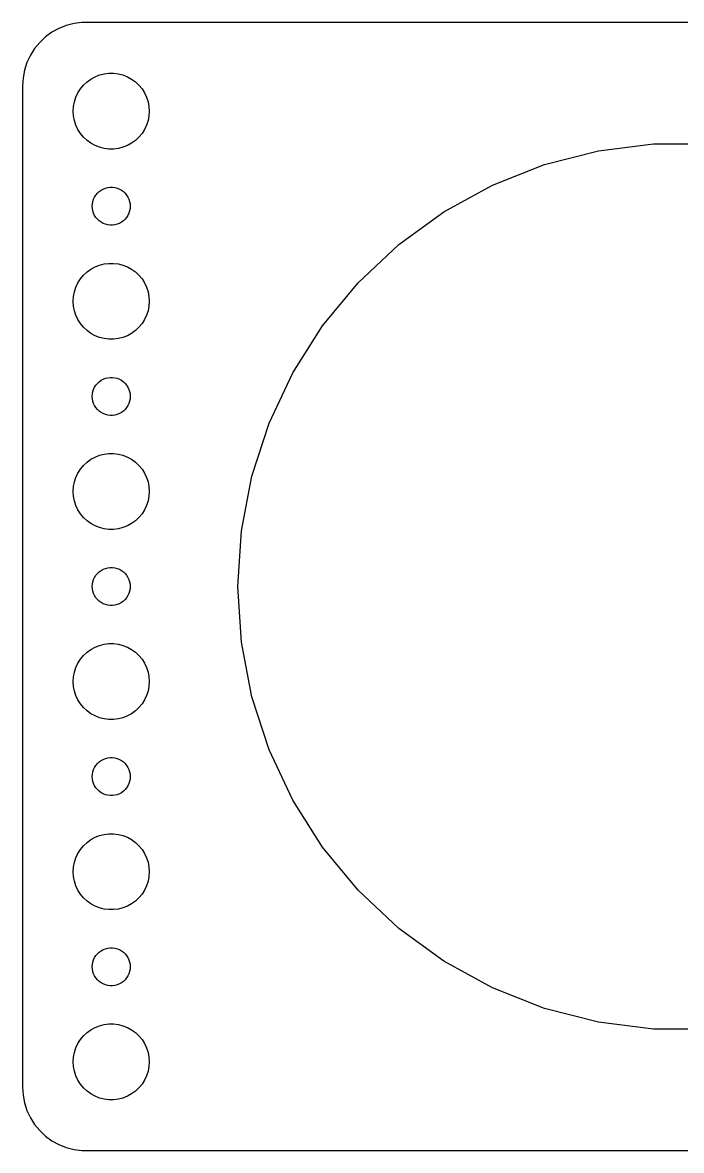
# Model space of a CAD drawing. Header units: metres. Extents: x -52 to 52, y 55 to 242.
# Drawn here: x -52 to 0, y 153.5 to 242.5 of the extents above; entities that cross this region are included whole.
import ezdxf

# ---------------------------------------------------------------- set-up
doc = ezdxf.new("R2010")
doc.units = ezdxf.units.M

msp = doc.modelspace()

# ---------------------------------------------------------------- linework, layer by layer
for p, q in [((-48.5451, 242.255), (-49.1289, 242.024)), ((-47.9369, 242.411), (-48.5451, 242.255)), ((-47.3139, 242.49), (-47.9369, 242.411)), ((47.3139, 242.49), (-47.3139, 242.49)), ((-50.1871, 241.353), (-50.6448, 240.923)), ((-49.6791, 241.722), (-50.1871, 241.353)), ((-49.1289, 242.024), (-49.6791, 241.722)), ((-51.0451, 240.439), (-51.3815, 239.909)), ((-50.6448, 240.923), (-51.0451, 240.439)), ((-51.3815, 239.909), (-51.6489, 239.341)), ((-51.8429, 238.743), (-51.9606, 238.127)), ((-51.6489, 239.341), (-51.8429, 238.743)), ((-45.5621, 238.447), (-45.1884, 238.494)), ((-45.1884, 238.494), (-44.8116, 238.494)), ((-44.8116, 238.494), (-44.4379, 238.447)), ((-51.9606, 238.127), (-52, 237.5)), ((-47.1869, 237.554), (-46.9123, 237.812)), ((-46.9123, 237.812), (-46.6075, 238.033)), ((-46.6075, 238.033), (-46.2773, 238.214)), ((-46.2773, 238.214), (-45.927, 238.353)), ((-45.927, 238.353), (-45.5621, 238.447)), ((-44.4379, 238.447), (-44.0729, 238.353)), ((-44.0729, 238.353), (-43.7227, 238.214)), ((-43.7227, 238.214), (-43.3925, 238.033)), ((-43.3925, 238.033), (-43.0877, 237.812)), ((-43.0877, 237.812), (-42.8131, 237.554)), ((-52, 237.5), (-52, 158.5)), ((-47.7893, 236.604), (-47.6289, 236.945)), ((-47.6289, 236.945), (-47.427, 237.263)), ((-47.427, 237.263), (-47.1869, 237.554)), ((-42.8131, 237.554), (-42.5729, 237.263)), ((-42.5729, 237.263), (-42.3711, 236.945)), ((-42.3711, 236.945), (-42.2107, 236.604)), ((-48, 235.5), (-47.9763, 235.876)), ((-47.9763, 235.876), (-47.9057, 236.246)), ((-47.9057, 236.246), (-47.7893, 236.604)), ((-42.2107, 236.604), (-42.0942, 236.246)), ((-42.0942, 236.246), (-42.0237, 235.876)), ((-42.0237, 235.876), (-42, 235.5)), ((-47.9763, 235.124), (-48, 235.5)), ((-47.9057, 234.754), (-47.9763, 235.124)), ((-42.0237, 235.124), (-42.0942, 234.754)), ((-42, 235.5), (-42.0237, 235.124)), ((-47.7893, 234.396), (-47.9057, 234.754)), ((-47.6289, 234.055), (-47.7893, 234.396)), ((-47.427, 233.737), (-47.6289, 234.055)), ((-42.3711, 234.055), (-42.5729, 233.737)), ((-42.2107, 234.396), (-42.3711, 234.055)), ((-42.0942, 234.754), (-42.2107, 234.396)), ((-47.1869, 233.446), (-47.427, 233.737)), ((-46.9123, 233.188), (-47.1869, 233.446)), ((-46.6075, 232.967), (-46.9123, 233.188)), ((-43.0877, 233.188), (-43.3925, 232.967)), ((-42.8131, 233.446), (-43.0877, 233.188)), ((-42.5729, 233.737), (-42.8131, 233.446)), ((-46.2773, 232.786), (-46.6075, 232.967)), ((-45.927, 232.647), (-46.2773, 232.786)), ((-45.5621, 232.553), (-45.927, 232.647)), ((-45.1884, 232.506), (-45.5621, 232.553)), ((-44.8116, 232.506), (-45.1884, 232.506)), ((-44.4379, 232.553), (-44.8116, 232.506)), ((-44.0729, 232.647), (-44.4379, 232.553)), ((-43.7227, 232.786), (-44.0729, 232.647)), ((-43.3925, 232.967), (-43.7227, 232.786)), ((-10.8156, 231.287), (-6.5583, 232.38)), ((-6.5583, 232.38), (-2.1977, 232.931)), ((-2.1977, 232.931), (2.1977, 232.931)), ((-14.9023, 229.669), (-10.8156, 231.287)), ((-18.7539, 227.551), (-14.9023, 229.669)), ((-46.3947, 228.552), (-46.3145, 228.723)), ((-46.3145, 228.723), (-46.2135, 228.882)), ((-46.2135, 228.882), (-46.0934, 229.027)), ((-46.0934, 229.027), (-45.9561, 229.156)), ((-45.9561, 229.156), (-45.8037, 229.266)), ((-45.8037, 229.266), (-45.6387, 229.357)), ((-45.6387, 229.357), (-45.4635, 229.427)), ((-45.4635, 229.427), (-45.2811, 229.473)), ((-45.2811, 229.473), (-45.0942, 229.497)), ((-45.0942, 229.497), (-44.9058, 229.497)), ((-44.9058, 229.497), (-44.7189, 229.473)), ((-44.7189, 229.473), (-44.5365, 229.427)), ((-44.5365, 229.427), (-44.3613, 229.357)), ((-44.3613, 229.357), (-44.1963, 229.266)), ((-44.1963, 229.266), (-44.0439, 229.156)), ((-44.0439, 229.156), (-43.9065, 229.027)), ((-43.9065, 229.027), (-43.7865, 228.882)), ((-43.7865, 228.882), (-43.6855, 228.723)), ((-43.6855, 228.723), (-43.6053, 228.552)), ((-46.5, 228), (-46.4882, 228.188)), ((-46.4882, 227.812), (-46.5, 228)), ((-46.4882, 228.188), (-46.4529, 228.373)), ((-46.4529, 227.627), (-46.4882, 227.812)), ((-46.4529, 228.373), (-46.3947, 228.552)), ((-43.6053, 228.552), (-43.5471, 228.373)), ((-43.5471, 228.373), (-43.5118, 228.188)), ((-43.5118, 227.812), (-43.5471, 227.627)), ((-43.5118, 228.188), (-43.5, 228)), ((-43.5, 228), (-43.5118, 227.812)), ((-46.3947, 227.448), (-46.4529, 227.627)), ((-46.3145, 227.277), (-46.3947, 227.448)), ((-46.2135, 227.118), (-46.3145, 227.277)), ((-46.0934, 226.973), (-46.2135, 227.118)), ((-45.9561, 226.844), (-46.0934, 226.973)), ((-43.9065, 226.973), (-44.0439, 226.844)), ((-43.7865, 227.118), (-43.9065, 226.973)), ((-43.6855, 227.277), (-43.7865, 227.118)), ((-43.6053, 227.448), (-43.6855, 227.277)), ((-43.5471, 227.627), (-43.6053, 227.448)), ((-22.3098, 224.968), (-18.7539, 227.551)), ((-45.8037, 226.734), (-45.9561, 226.844)), ((-45.6387, 226.643), (-45.8037, 226.734)), ((-45.4635, 226.573), (-45.6387, 226.643)), ((-45.2811, 226.527), (-45.4635, 226.573)), ((-45.0942, 226.503), (-45.2811, 226.527)), ((-44.9058, 226.503), (-45.0942, 226.503)), ((-44.7189, 226.527), (-44.9058, 226.503)), ((-44.5365, 226.573), (-44.7189, 226.527)), ((-44.3613, 226.643), (-44.5365, 226.573)), ((-44.1963, 226.734), (-44.3613, 226.643)), ((-44.0439, 226.844), (-44.1963, 226.734)), ((-25.5139, 221.959), (-22.3098, 224.968)), ((-46.2773, 223.214), (-45.927, 223.353)), ((-45.927, 223.353), (-45.5621, 223.447)), ((-45.5621, 223.447), (-45.1884, 223.494)), ((-45.1884, 223.494), (-44.8116, 223.494)), ((-44.8116, 223.494), (-44.4379, 223.447)), ((-44.4379, 223.447), (-44.0729, 223.353)), ((-44.0729, 223.353), (-43.7227, 223.214)), ((-47.427, 222.263), (-47.1869, 222.554)), ((-47.1869, 222.554), (-46.9123, 222.812)), ((-46.9123, 222.812), (-46.6075, 223.033)), ((-46.6075, 223.033), (-46.2773, 223.214)), ((-43.7227, 223.214), (-43.3925, 223.033)), ((-43.3925, 223.033), (-43.0877, 222.812)), ((-43.0877, 222.812), (-42.8131, 222.554)), ((-42.8131, 222.554), (-42.5729, 222.263)), ((-47.9057, 221.246), (-47.7893, 221.604)), ((-47.7893, 221.604), (-47.6289, 221.945)), ((-47.6289, 221.945), (-47.427, 222.263)), ((-42.5729, 222.263), (-42.3711, 221.945)), ((-42.3711, 221.945), (-42.2107, 221.604)), ((-42.2107, 221.604), (-42.0942, 221.246)), ((-28.3156, 218.572), (-25.5139, 221.959)), ((-48, 220.5), (-47.9763, 220.876)), ((-47.9763, 220.876), (-47.9057, 221.246)), ((-42.0942, 221.246), (-42.0237, 220.876)), ((-42.0237, 220.876), (-42, 220.5)), ((-47.9763, 220.124), (-48, 220.5)), ((-47.9057, 219.754), (-47.9763, 220.124)), ((-42.0237, 220.124), (-42.0942, 219.754)), ((-42, 220.5), (-42.0237, 220.124)), ((-47.7893, 219.396), (-47.9057, 219.754)), ((-47.6289, 219.055), (-47.7893, 219.396)), ((-47.427, 218.737), (-47.6289, 219.055)), ((-42.3711, 219.055), (-42.5729, 218.737)), ((-42.2107, 219.396), (-42.3711, 219.055)), ((-42.0942, 219.754), (-42.2107, 219.396)), ((-47.1869, 218.446), (-47.427, 218.737)), ((-46.9123, 218.188), (-47.1869, 218.446)), ((-46.6075, 217.967), (-46.9123, 218.188)), ((-43.0877, 218.188), (-43.3925, 217.967)), ((-42.8131, 218.446), (-43.0877, 218.188)), ((-42.5729, 218.737), (-42.8131, 218.446)), ((-30.6707, 214.861), (-28.3156, 218.572)), ((-46.2773, 217.786), (-46.6075, 217.967)), ((-45.927, 217.647), (-46.2773, 217.786)), ((-45.5621, 217.553), (-45.927, 217.647)), ((-45.1884, 217.506), (-45.5621, 217.553)), ((-44.8116, 217.506), (-45.1884, 217.506)), ((-44.4379, 217.553), (-44.8116, 217.506)), ((-44.0729, 217.647), (-44.4379, 217.553)), ((-43.7227, 217.786), (-44.0729, 217.647)), ((-43.3925, 217.967), (-43.7227, 217.786)), ((-45.4635, 214.427), (-45.2811, 214.473)), ((-45.2811, 214.473), (-45.0942, 214.497)), ((-45.0942, 214.497), (-44.9058, 214.497)), ((-44.9058, 214.497), (-44.7189, 214.473)), ((-44.7189, 214.473), (-44.5365, 214.427)), ((-32.5422, 210.884), (-30.6707, 214.861)), ((-46.3947, 213.552), (-46.3145, 213.723)), ((-46.3145, 213.723), (-46.2135, 213.882)), ((-46.2135, 213.882), (-46.0934, 214.027)), ((-46.0934, 214.027), (-45.9561, 214.156)), ((-45.9561, 214.156), (-45.8037, 214.266)), ((-45.8037, 214.266), (-45.6387, 214.357)), ((-45.6387, 214.357), (-45.4635, 214.427)), ((-44.5365, 214.427), (-44.3613, 214.357)), ((-44.3613, 214.357), (-44.1963, 214.266)), ((-44.1963, 214.266), (-44.0439, 214.156)), ((-44.0439, 214.156), (-43.9065, 214.027)), ((-43.9065, 214.027), (-43.7865, 213.882)), ((-43.7865, 213.882), (-43.6855, 213.723)), ((-43.6855, 213.723), (-43.6053, 213.552)), ((-46.5, 213), (-46.4882, 213.188)), ((-46.4882, 212.812), (-46.5, 213)), ((-46.4882, 213.188), (-46.4529, 213.373)), ((-46.4529, 212.627), (-46.4882, 212.812)), ((-46.4529, 213.373), (-46.3947, 213.552)), ((-43.6053, 213.552), (-43.5471, 213.373)), ((-43.5471, 213.373), (-43.5118, 213.188)), ((-43.5118, 212.812), (-43.5471, 212.627)), ((-43.5118, 213.188), (-43.5, 213)), ((-43.5, 213), (-43.5118, 212.812)), ((-46.3947, 212.448), (-46.4529, 212.627)), ((-46.3145, 212.277), (-46.3947, 212.448)), ((-46.2135, 212.118), (-46.3145, 212.277)), ((-46.0934, 211.973), (-46.2135, 212.118)), ((-45.9561, 211.844), (-46.0934, 211.973)), ((-45.8037, 211.734), (-45.9561, 211.844)), ((-44.0439, 211.844), (-44.1963, 211.734)), ((-43.9065, 211.973), (-44.0439, 211.844)), ((-43.7865, 212.118), (-43.9065, 211.973)), ((-43.6855, 212.277), (-43.7865, 212.118)), ((-43.6053, 212.448), (-43.6855, 212.277)), ((-43.5471, 212.627), (-43.6053, 212.448)), ((-45.6387, 211.643), (-45.8037, 211.734)), ((-45.4635, 211.573), (-45.6387, 211.643)), ((-45.2811, 211.527), (-45.4635, 211.573)), ((-45.0942, 211.503), (-45.2811, 211.527)), ((-44.9058, 211.503), (-45.0942, 211.503)), ((-44.7189, 211.527), (-44.9058, 211.503)), ((-44.5365, 211.573), (-44.7189, 211.527)), ((-44.3613, 211.643), (-44.5365, 211.573)), ((-44.1963, 211.734), (-44.3613, 211.643)), ((-33.9004, 206.704), (-32.5422, 210.884)), ((-46.6075, 208.033), (-46.2773, 208.214)), ((-46.2773, 208.214), (-45.927, 208.353)), ((-45.927, 208.353), (-45.5621, 208.447)), ((-45.5621, 208.447), (-45.1884, 208.494)), ((-45.1884, 208.494), (-44.8116, 208.494)), ((-44.8116, 208.494), (-44.4379, 208.447)), ((-44.4379, 208.447), (-44.0729, 208.353)), ((-44.0729, 208.353), (-43.7227, 208.214)), ((-43.7227, 208.214), (-43.3925, 208.033)), ((-47.427, 207.263), (-47.1869, 207.554)), ((-47.1869, 207.554), (-46.9123, 207.812)), ((-46.9123, 207.812), (-46.6075, 208.033)), ((-43.3925, 208.033), (-43.0877, 207.812)), ((-43.0877, 207.812), (-42.8131, 207.554)), ((-42.8131, 207.554), (-42.5729, 207.263)), ((-47.9057, 206.246), (-47.7893, 206.604)), ((-47.7893, 206.604), (-47.6289, 206.945)), ((-47.6289, 206.945), (-47.427, 207.263)), ((-42.5729, 207.263), (-42.3711, 206.945)), ((-42.3711, 206.945), (-42.2107, 206.604)), ((-42.2107, 206.604), (-42.0942, 206.246)), ((-34.724, 202.387), (-33.9004, 206.704)), ((-48, 205.5), (-47.9763, 205.876)), ((-47.9763, 205.876), (-47.9057, 206.246)), ((-42.0942, 206.246), (-42.0237, 205.876)), ((-42.0237, 205.876), (-42, 205.5)), ((-47.9763, 205.124), (-48, 205.5)), ((-47.9057, 204.754), (-47.9763, 205.124)), ((-47.7893, 204.396), (-47.9057, 204.754)), ((-42.0942, 204.754), (-42.2107, 204.396)), ((-42.0237, 205.124), (-42.0942, 204.754)), ((-42, 205.5), (-42.0237, 205.124)), ((-47.6289, 204.055), (-47.7893, 204.396)), ((-47.427, 203.737), (-47.6289, 204.055)), ((-42.3711, 204.055), (-42.5729, 203.737)), ((-42.2107, 204.396), (-42.3711, 204.055)), ((-47.1869, 203.446), (-47.427, 203.737)), ((-46.9123, 203.188), (-47.1869, 203.446)), ((-46.6075, 202.967), (-46.9123, 203.188)), ((-46.2773, 202.786), (-46.6075, 202.967)), ((-43.3925, 202.967), (-43.7227, 202.786)), ((-43.0877, 203.188), (-43.3925, 202.967)), ((-42.8131, 203.446), (-43.0877, 203.188)), ((-42.5729, 203.737), (-42.8131, 203.446)), ((-45.927, 202.647), (-46.2773, 202.786)), ((-45.5621, 202.553), (-45.927, 202.647)), ((-45.1884, 202.506), (-45.5621, 202.553)), ((-44.8116, 202.506), (-45.1884, 202.506)), ((-44.4379, 202.553), (-44.8116, 202.506)), ((-44.0729, 202.647), (-44.4379, 202.553)), ((-43.7227, 202.786), (-44.0729, 202.647)), ((-35, 198), (-34.724, 202.387)), ((-45.8037, 199.266), (-45.6387, 199.357)), ((-45.6387, 199.357), (-45.4635, 199.427)), ((-45.4635, 199.427), (-45.2811, 199.473)), ((-45.2811, 199.473), (-45.0942, 199.497)), ((-45.0942, 199.497), (-44.9058, 199.497)), ((-44.9058, 199.497), (-44.7189, 199.473)), ((-44.7189, 199.473), (-44.5365, 199.427)), ((-44.5365, 199.427), (-44.3613, 199.357)), ((-44.3613, 199.357), (-44.1963, 199.266)), ((-46.4529, 198.373), (-46.3947, 198.552)), ((-46.3947, 198.552), (-46.3145, 198.723)), ((-46.3145, 198.723), (-46.2135, 198.882)), ((-46.2135, 198.882), (-46.0934, 199.027)), ((-46.0934, 199.027), (-45.9561, 199.156)), ((-45.9561, 199.156), (-45.8037, 199.266)), ((-44.1963, 199.266), (-44.0439, 199.156)), ((-44.0439, 199.156), (-43.9065, 199.027)), ((-43.9065, 199.027), (-43.7865, 198.882)), ((-43.7865, 198.882), (-43.6855, 198.723)), ((-43.6855, 198.723), (-43.6053, 198.552)), ((-43.6053, 198.552), (-43.5471, 198.373)), ((-46.5, 198), (-46.4882, 198.188)), ((-46.4882, 197.812), (-46.5, 198)), ((-46.4882, 198.188), (-46.4529, 198.373)), ((-46.4529, 197.627), (-46.4882, 197.812)), ((-46.3947, 197.448), (-46.4529, 197.627)), ((-43.5471, 197.627), (-43.6053, 197.448)), ((-43.5471, 198.373), (-43.5118, 198.188)), ((-43.5118, 197.812), (-43.5471, 197.627)), ((-43.5118, 198.188), (-43.5, 198)), ((-43.5, 198), (-43.5118, 197.812)), ((-34.724, 193.613), (-35, 198)), ((-46.3145, 197.277), (-46.3947, 197.448)), ((-46.2135, 197.118), (-46.3145, 197.277)), ((-46.0934, 196.973), (-46.2135, 197.118)), ((-45.9561, 196.844), (-46.0934, 196.973)), ((-45.8037, 196.734), (-45.9561, 196.844)), ((-45.6387, 196.643), (-45.8037, 196.734)), ((-44.1963, 196.734), (-44.3613, 196.643)), ((-44.0439, 196.844), (-44.1963, 196.734)), ((-43.9065, 196.973), (-44.0439, 196.844)), ((-43.7865, 197.118), (-43.9065, 196.973)), ((-43.6855, 197.277), (-43.7865, 197.118)), ((-43.6053, 197.448), (-43.6855, 197.277)), ((-45.4635, 196.573), (-45.6387, 196.643)), ((-45.2811, 196.527), (-45.4635, 196.573)), ((-45.0942, 196.503), (-45.2811, 196.527)), ((-44.9058, 196.503), (-45.0942, 196.503)), ((-44.7189, 196.527), (-44.9058, 196.503)), ((-44.5365, 196.573), (-44.7189, 196.527)), ((-44.3613, 196.643), (-44.5365, 196.573)), ((-46.6075, 193.033), (-46.2773, 193.214)), ((-46.2773, 193.214), (-45.927, 193.353)), ((-45.927, 193.353), (-45.5621, 193.447)), ((-45.5621, 193.447), (-45.1884, 193.494)), ((-45.1884, 193.494), (-44.8116, 193.494)), ((-44.8116, 193.494), (-44.4379, 193.447)), ((-44.4379, 193.447), (-44.0729, 193.353)), ((-44.0729, 193.353), (-43.7227, 193.214)), ((-43.7227, 193.214), (-43.3925, 193.033)), ((-33.9004, 189.296), (-34.724, 193.613)), ((-47.6289, 191.945), (-47.427, 192.263)), ((-47.427, 192.263), (-47.1869, 192.554)), ((-47.1869, 192.554), (-46.9123, 192.812)), ((-46.9123, 192.812), (-46.6075, 193.033)), ((-43.3925, 193.033), (-43.0877, 192.812)), ((-43.0877, 192.812), (-42.8131, 192.554)), ((-42.8131, 192.554), (-42.5729, 192.263)), ((-42.5729, 192.263), (-42.3711, 191.945)), ((-47.9057, 191.246), (-47.7893, 191.604)), ((-47.7893, 191.604), (-47.6289, 191.945)), ((-42.3711, 191.945), (-42.2107, 191.604)), ((-42.2107, 191.604), (-42.0942, 191.246)), ((-48, 190.5), (-47.9763, 190.876)), ((-47.9763, 190.124), (-48, 190.5)), ((-47.9763, 190.876), (-47.9057, 191.246)), ((-42.0942, 191.246), (-42.0237, 190.876)), ((-42.0237, 190.876), (-42, 190.5)), ((-42, 190.5), (-42.0237, 190.124)), ((-47.9057, 189.754), (-47.9763, 190.124)), ((-47.7893, 189.396), (-47.9057, 189.754)), ((-42.0942, 189.754), (-42.2107, 189.396)), ((-42.0237, 190.124), (-42.0942, 189.754)), ((-47.6289, 189.055), (-47.7893, 189.396)), ((-47.427, 188.737), (-47.6289, 189.055)), ((-47.1869, 188.446), (-47.427, 188.737)), ((-42.5729, 188.737), (-42.8131, 188.446)), ((-42.3711, 189.055), (-42.5729, 188.737)), ((-42.2107, 189.396), (-42.3711, 189.055)), ((-32.5422, 185.116), (-33.9004, 189.296)), ((-46.9123, 188.188), (-47.1869, 188.446)), ((-46.6075, 187.967), (-46.9123, 188.188)), ((-46.2773, 187.786), (-46.6075, 187.967)), ((-45.927, 187.647), (-46.2773, 187.786)), ((-43.7227, 187.786), (-44.0729, 187.647)), ((-43.3925, 187.967), (-43.7227, 187.786)), ((-43.0877, 188.188), (-43.3925, 187.967)), ((-42.8131, 188.446), (-43.0877, 188.188)), ((-45.5621, 187.553), (-45.927, 187.647)), ((-45.1884, 187.506), (-45.5621, 187.553)), ((-44.8116, 187.506), (-45.1884, 187.506)), ((-44.4379, 187.553), (-44.8116, 187.506)), ((-44.0729, 187.647), (-44.4379, 187.553)), ((-30.6707, 181.139), (-32.5422, 185.116)), ((-45.9561, 184.156), (-45.8037, 184.266)), ((-45.8037, 184.266), (-45.6387, 184.357)), ((-45.6387, 184.357), (-45.4635, 184.427)), ((-45.4635, 184.427), (-45.2811, 184.473)), ((-45.2811, 184.473), (-45.0942, 184.497)), ((-45.0942, 184.497), (-44.9058, 184.497)), ((-44.9058, 184.497), (-44.7189, 184.473)), ((-44.7189, 184.473), (-44.5365, 184.427)), ((-44.5365, 184.427), (-44.3613, 184.357)), ((-44.3613, 184.357), (-44.1963, 184.266)), ((-44.1963, 184.266), (-44.0439, 184.156)), ((-46.4882, 183.188), (-46.4529, 183.373)), ((-46.4529, 183.373), (-46.3947, 183.552)), ((-46.3947, 183.552), (-46.3145, 183.723)), ((-46.3145, 183.723), (-46.2135, 183.882)), ((-46.2135, 183.882), (-46.0934, 184.027)), ((-46.0934, 184.027), (-45.9561, 184.156)), ((-44.0439, 184.156), (-43.9065, 184.027)), ((-43.9065, 184.027), (-43.7865, 183.882)), ((-43.7865, 183.882), (-43.6855, 183.723)), ((-43.6855, 183.723), (-43.6053, 183.552)), ((-43.6053, 183.552), (-43.5471, 183.373)), ((-43.5471, 183.373), (-43.5118, 183.188)), ((-46.5, 183), (-46.4882, 183.188)), ((-46.4882, 182.812), (-46.5, 183)), ((-46.4529, 182.627), (-46.4882, 182.812)), ((-46.3947, 182.448), (-46.4529, 182.627)), ((-46.3145, 182.277), (-46.3947, 182.448)), ((-43.6053, 182.448), (-43.6855, 182.277)), ((-43.5471, 182.627), (-43.6053, 182.448)), ((-43.5118, 182.812), (-43.5471, 182.627)), ((-43.5118, 183.188), (-43.5, 183)), ((-43.5, 183), (-43.5118, 182.812)), ((-46.2135, 182.118), (-46.3145, 182.277)), ((-46.0934, 181.973), (-46.2135, 182.118)), ((-45.9561, 181.844), (-46.0934, 181.973)), ((-45.8037, 181.734), (-45.9561, 181.844)), ((-45.6387, 181.643), (-45.8037, 181.734)), ((-45.4635, 181.573), (-45.6387, 181.643)), ((-45.2811, 181.527), (-45.4635, 181.573)), ((-45.0942, 181.503), (-45.2811, 181.527)), ((-44.7189, 181.527), (-44.9058, 181.503)), ((-44.5365, 181.573), (-44.7189, 181.527)), ((-44.3613, 181.643), (-44.5365, 181.573)), ((-44.1963, 181.734), (-44.3613, 181.643)), ((-44.0439, 181.844), (-44.1963, 181.734)), ((-43.9065, 181.973), (-44.0439, 181.844)), ((-43.7865, 182.118), (-43.9065, 181.973)), ((-43.6855, 182.277), (-43.7865, 182.118)), ((-44.9058, 181.503), (-45.0942, 181.503)), ((-28.3156, 177.428), (-30.6707, 181.139)), ((-46.9123, 177.812), (-46.6075, 178.033)), ((-46.6075, 178.033), (-46.2773, 178.214)), ((-46.2773, 178.214), (-45.927, 178.353)), ((-45.927, 178.353), (-45.5621, 178.447)), ((-45.5621, 178.447), (-45.1884, 178.494)), ((-45.1884, 178.494), (-44.8116, 178.494)), ((-44.8116, 178.494), (-44.4379, 178.447)), ((-44.4379, 178.447), (-44.0729, 178.353)), ((-44.0729, 178.353), (-43.7227, 178.214)), ((-43.7227, 178.214), (-43.3925, 178.033)), ((-43.3925, 178.033), (-43.0877, 177.812)), ((-47.6289, 176.945), (-47.427, 177.263)), ((-47.427, 177.263), (-47.1869, 177.554)), ((-47.1869, 177.554), (-46.9123, 177.812)), ((-43.0877, 177.812), (-42.8131, 177.554)), ((-42.8131, 177.554), (-42.5729, 177.263)), ((-42.5729, 177.263), (-42.3711, 176.945)), ((-25.5139, 174.041), (-28.3156, 177.428)), ((-47.9763, 175.876), (-47.9057, 176.246)), ((-47.9057, 176.246), (-47.7893, 176.604)), ((-47.7893, 176.604), (-47.6289, 176.945)), ((-42.3711, 176.945), (-42.2107, 176.604)), ((-42.2107, 176.604), (-42.0942, 176.246)), ((-42.0942, 176.246), (-42.0237, 175.876)), ((-48, 175.5), (-47.9763, 175.876)), ((-47.9763, 175.124), (-48, 175.5)), ((-42.0237, 175.876), (-42, 175.5)), ((-42, 175.5), (-42.0237, 175.124)), ((-47.9057, 174.754), (-47.9763, 175.124)), ((-47.7893, 174.396), (-47.9057, 174.754)), ((-42.0942, 174.754), (-42.2107, 174.396)), ((-42.0237, 175.124), (-42.0942, 174.754)), ((-47.6289, 174.055), (-47.7893, 174.396)), ((-47.427, 173.737), (-47.6289, 174.055)), ((-47.1869, 173.446), (-47.427, 173.737)), ((-42.5729, 173.737), (-42.8131, 173.446)), ((-42.3711, 174.055), (-42.5729, 173.737)), ((-42.2107, 174.396), (-42.3711, 174.055)), ((-22.3098, 171.032), (-25.5139, 174.041)), ((-46.9123, 173.188), (-47.1869, 173.446)), ((-46.6075, 172.967), (-46.9123, 173.188)), ((-46.2773, 172.786), (-46.6075, 172.967)), ((-45.927, 172.647), (-46.2773, 172.786)), ((-45.5621, 172.553), (-45.927, 172.647)), ((-44.0729, 172.647), (-44.4379, 172.553)), ((-43.7227, 172.786), (-44.0729, 172.647)), ((-43.3925, 172.967), (-43.7227, 172.786)), ((-43.0877, 173.188), (-43.3925, 172.967)), ((-42.8131, 173.446), (-43.0877, 173.188)), ((-45.1884, 172.506), (-45.5621, 172.553)), ((-44.8116, 172.506), (-45.1884, 172.506)), ((-44.4379, 172.553), (-44.8116, 172.506)), ((-18.7539, 168.449), (-22.3098, 171.032)), ((-46.0934, 169.027), (-45.9561, 169.156)), ((-45.9561, 169.156), (-45.8037, 169.266)), ((-45.8037, 169.266), (-45.6387, 169.357)), ((-45.6387, 169.357), (-45.4635, 169.427)), ((-45.4635, 169.427), (-45.2811, 169.473)), ((-45.2811, 169.473), (-45.0942, 169.497)), ((-45.0942, 169.497), (-44.9058, 169.497)), ((-44.9058, 169.497), (-44.7189, 169.473)), ((-44.7189, 169.473), (-44.5365, 169.427)), ((-44.5365, 169.427), (-44.3613, 169.357)), ((-44.3613, 169.357), (-44.1963, 169.266)), ((-44.1963, 169.266), (-44.0439, 169.156)), ((-44.0439, 169.156), (-43.9065, 169.027)), ((-46.5, 168), (-46.4882, 168.188)), ((-46.4882, 168.188), (-46.4529, 168.373)), ((-46.4529, 168.373), (-46.3947, 168.552)), ((-46.3947, 168.552), (-46.3145, 168.723)), ((-46.3145, 168.723), (-46.2135, 168.882)), ((-46.2135, 168.882), (-46.0934, 169.027)), ((-43.9065, 169.027), (-43.7865, 168.882)), ((-43.7865, 168.882), (-43.6855, 168.723)), ((-43.6855, 168.723), (-43.6053, 168.552)), ((-43.6053, 168.552), (-43.5471, 168.373)), ((-43.5471, 168.373), (-43.5118, 168.188)), ((-43.5118, 168.188), (-43.5, 168)), ((-14.9023, 166.331), (-18.7539, 168.449)), ((-46.4882, 167.812), (-46.5, 168)), ((-46.4529, 167.627), (-46.4882, 167.812)), ((-46.3947, 167.448), (-46.4529, 167.627)), ((-46.3145, 167.277), (-46.3947, 167.448)), ((-43.6053, 167.448), (-43.6855, 167.277)), ((-43.5471, 167.627), (-43.6053, 167.448)), ((-43.5118, 167.812), (-43.5471, 167.627)), ((-43.5, 168), (-43.5118, 167.812)), ((-46.2135, 167.118), (-46.3145, 167.277)), ((-46.0934, 166.973), (-46.2135, 167.118)), ((-45.9561, 166.844), (-46.0934, 166.973)), ((-45.8037, 166.734), (-45.9561, 166.844)), ((-45.6387, 166.643), (-45.8037, 166.734)), ((-45.4635, 166.573), (-45.6387, 166.643)), ((-45.2811, 166.527), (-45.4635, 166.573)), ((-45.0942, 166.503), (-45.2811, 166.527)), ((-44.9058, 166.503), (-45.0942, 166.503)), ((-44.7189, 166.527), (-44.9058, 166.503)), ((-44.5365, 166.573), (-44.7189, 166.527)), ((-44.3613, 166.643), (-44.5365, 166.573)), ((-44.1963, 166.734), (-44.3613, 166.643)), ((-44.0439, 166.844), (-44.1963, 166.734)), ((-43.9065, 166.973), (-44.0439, 166.844)), ((-43.7865, 167.118), (-43.9065, 166.973)), ((-43.6855, 167.277), (-43.7865, 167.118)), ((-10.8156, 164.713), (-14.9023, 166.331)), ((-6.5583, 163.62), (-10.8156, 164.713)), ((-46.9123, 162.812), (-46.6075, 163.033)), ((-46.6075, 163.033), (-46.2773, 163.214)), ((-46.2773, 163.214), (-45.927, 163.353)), ((-45.927, 163.353), (-45.5621, 163.447)), ((-45.5621, 163.447), (-45.1884, 163.494)), ((-45.1884, 163.494), (-44.8116, 163.494)), ((-44.8116, 163.494), (-44.4379, 163.447)), ((-44.4379, 163.447), (-44.0729, 163.353)), ((-44.0729, 163.353), (-43.7227, 163.214)), ((-43.7227, 163.214), (-43.3925, 163.033)), ((-43.3925, 163.033), (-43.0877, 162.812)), ((-2.1977, 163.069), (-6.5583, 163.62)), ((2.1977, 163.069), (-2.1977, 163.069)), ((-47.7893, 161.604), (-47.6289, 161.945)), ((-47.6289, 161.945), (-47.427, 162.263)), ((-47.427, 162.263), (-47.1869, 162.554)), ((-47.1869, 162.554), (-46.9123, 162.812)), ((-43.0877, 162.812), (-42.8131, 162.554)), ((-42.8131, 162.554), (-42.5729, 162.263)), ((-42.5729, 162.263), (-42.3711, 161.945)), ((-42.3711, 161.945), (-42.2107, 161.604)), ((-47.9763, 160.876), (-47.9057, 161.246)), ((-47.9057, 161.246), (-47.7893, 161.604)), ((-42.2107, 161.604), (-42.0942, 161.246)), ((-42.0942, 161.246), (-42.0237, 160.876)), ((-48, 160.5), (-47.9763, 160.876)), ((-47.9763, 160.124), (-48, 160.5)), ((-42.0237, 160.876), (-42, 160.5)), ((-42, 160.5), (-42.0237, 160.124)), ((-47.9057, 159.754), (-47.9763, 160.124)), ((-47.7893, 159.396), (-47.9057, 159.754)), ((-47.6289, 159.055), (-47.7893, 159.396)), ((-42.2107, 159.396), (-42.3711, 159.055)), ((-42.0942, 159.754), (-42.2107, 159.396)), ((-42.0237, 160.124), (-42.0942, 159.754)), ((-52, 158.5), (-51.9606, 157.873)), ((-47.427, 158.737), (-47.6289, 159.055)), ((-47.1869, 158.446), (-47.427, 158.737)), ((-46.9123, 158.188), (-47.1869, 158.446)), ((-42.8131, 158.446), (-43.0877, 158.188)), ((-42.5729, 158.737), (-42.8131, 158.446)), ((-42.3711, 159.055), (-42.5729, 158.737)), ((-51.9606, 157.873), (-51.8429, 157.257)), ((-46.6075, 157.967), (-46.9123, 158.188)), ((-46.2773, 157.786), (-46.6075, 157.967)), ((-45.927, 157.647), (-46.2773, 157.786)), ((-45.5621, 157.553), (-45.927, 157.647)), ((-45.1884, 157.506), (-45.5621, 157.553)), ((-44.8116, 157.506), (-45.1884, 157.506)), ((-44.4379, 157.553), (-44.8116, 157.506)), ((-44.0729, 157.647), (-44.4379, 157.553)), ((-43.7227, 157.786), (-44.0729, 157.647)), ((-43.3925, 157.967), (-43.7227, 157.786)), ((-43.0877, 158.188), (-43.3925, 157.967)), ((-51.8429, 157.257), (-51.6489, 156.659)), ((-51.6489, 156.659), (-51.3815, 156.091)), ((-51.3815, 156.091), (-51.0451, 155.561)), ((-51.0451, 155.561), (-50.6448, 155.077)), ((-50.6448, 155.077), (-50.1871, 154.647)), ((-50.1871, 154.647), (-49.6791, 154.278)), ((-49.6791, 154.278), (-49.1289, 153.976)), ((-49.1289, 153.976), (-48.5451, 153.745)), ((-48.5451, 153.745), (-47.9369, 153.589)), ((-47.9369, 153.589), (-47.3139, 153.51)), ((-47.3139, 153.51), (47.3139, 153.51))]:
    msp.add_line(p, q)

doc.saveas('drawing.dxf')
